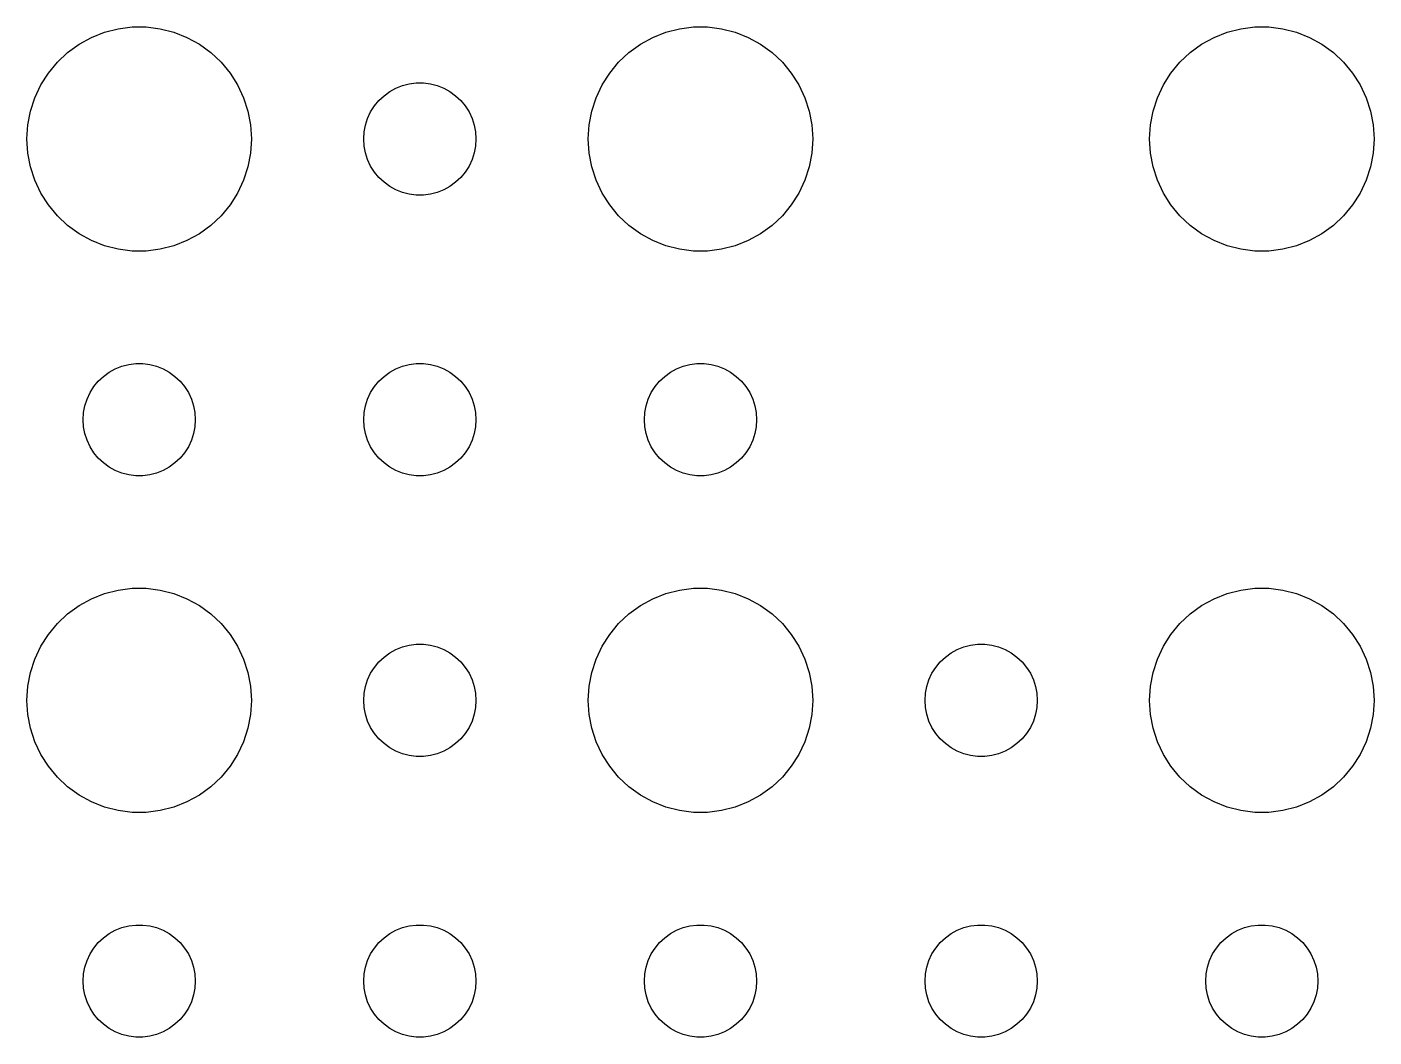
# Model space of a CAD drawing. Header units: metres. Extents: x -69 to 69, y 41 to 289.
# Drawn here: x -33 to 3, y 196 to 222.99 of the extents above; entities that cross this region are included whole.
import ezdxf

# ---------------------------------------------------------------- set-up
doc = ezdxf.new("R2010")
doc.units = ezdxf.units.M

msp = doc.modelspace()

# ---------------------------------------------------------------- linework, layer by layer
for p, q in [((-31.2773, 222.714), (-30.927, 222.853)), ((-30.927, 222.853), (-30.5621, 222.947)), ((-30.5621, 222.947), (-30.1884, 222.994)), ((-30.1884, 222.994), (-29.8116, 222.994)), ((-29.8116, 222.994), (-29.4379, 222.947)), ((-29.4379, 222.947), (-29.0729, 222.853)), ((-29.0729, 222.853), (-28.7227, 222.714)), ((-16.2773, 222.714), (-15.927, 222.853)), ((-15.927, 222.853), (-15.5621, 222.947)), ((-15.5621, 222.947), (-15.1884, 222.994)), ((-15.1884, 222.994), (-14.8116, 222.994)), ((-14.8116, 222.994), (-14.4379, 222.947)), ((-14.4379, 222.947), (-14.0729, 222.853)), ((-14.0729, 222.853), (-13.7227, 222.714)), ((-1.27733, 222.714), (-0.92705, 222.853)), ((-0.92705, 222.853), (-0.56213, 222.947)), ((-0.56213, 222.947), (-0.18837, 222.994)), ((-0.18837, 222.994), (0.18837, 222.994)), ((0.18837, 222.994), (0.56213, 222.947)), ((0.56213, 222.947), (0.92705, 222.853)), ((0.92705, 222.853), (1.27733, 222.714)), ((-31.9123, 222.312), (-31.6075, 222.533)), ((-31.6075, 222.533), (-31.2773, 222.714)), ((-28.7227, 222.714), (-28.3925, 222.533)), ((-28.3925, 222.533), (-28.0877, 222.312)), ((-16.9123, 222.312), (-16.6075, 222.533)), ((-16.6075, 222.533), (-16.2773, 222.714)), ((-13.7227, 222.714), (-13.3925, 222.533)), ((-13.3925, 222.533), (-13.0877, 222.312)), ((-1.91226, 222.312), (-1.60747, 222.533)), ((-1.60747, 222.533), (-1.27733, 222.714)), ((1.27733, 222.714), (1.60747, 222.533)), ((1.60747, 222.533), (1.91226, 222.312)), ((-32.1869, 222.054), (-31.9123, 222.312)), ((-28.0877, 222.312), (-27.8131, 222.054)), ((-17.1869, 222.054), (-16.9123, 222.312)), ((-13.0877, 222.312), (-12.8131, 222.054)), ((-2.1869, 222.054), (-1.91226, 222.312)), ((1.91226, 222.312), (2.1869, 222.054)), ((-32.6289, 221.445), (-32.427, 221.763)), ((-32.427, 221.763), (-32.1869, 222.054)), ((-27.8131, 222.054), (-27.5729, 221.763)), ((-27.5729, 221.763), (-27.3711, 221.445)), ((-17.6289, 221.445), (-17.427, 221.763)), ((-17.427, 221.763), (-17.1869, 222.054)), ((-12.8131, 222.054), (-12.5729, 221.763)), ((-12.5729, 221.763), (-12.3711, 221.445)), ((-2.62891, 221.445), (-2.42705, 221.763)), ((-2.42705, 221.763), (-2.1869, 222.054)), ((2.1869, 222.054), (2.42705, 221.763)), ((2.42705, 221.763), (2.62891, 221.445)), ((-32.7893, 221.104), (-32.6289, 221.445)), ((-27.3711, 221.445), (-27.2107, 221.104)), ((-23.1387, 221.357), (-22.9635, 221.427)), ((-22.9635, 221.427), (-22.7811, 221.473)), ((-22.7811, 221.473), (-22.5942, 221.497)), ((-22.5942, 221.497), (-22.4058, 221.497)), ((-22.4058, 221.497), (-22.2189, 221.473)), ((-22.2189, 221.473), (-22.0365, 221.427)), ((-22.0365, 221.427), (-21.8613, 221.357)), ((-17.7893, 221.104), (-17.6289, 221.445)), ((-12.3711, 221.445), (-12.2107, 221.104)), ((-2.78932, 221.104), (-2.62891, 221.445)), ((2.62891, 221.445), (2.78932, 221.104)), ((-32.9057, 220.746), (-32.7893, 221.104)), ((-27.2107, 221.104), (-27.0942, 220.746)), ((-23.5934, 221.027), (-23.4561, 221.156)), ((-23.4561, 221.156), (-23.3037, 221.266)), ((-23.3037, 221.266), (-23.1387, 221.357)), ((-21.8613, 221.357), (-21.6963, 221.266)), ((-21.6963, 221.266), (-21.5439, 221.156)), ((-21.5439, 221.156), (-21.4065, 221.027)), ((-17.9057, 220.746), (-17.7893, 221.104)), ((-12.2107, 221.104), (-12.0942, 220.746)), ((-2.90575, 220.746), (-2.78932, 221.104)), ((2.78932, 221.104), (2.90575, 220.746)), ((-32.9763, 220.376), (-32.9057, 220.746)), ((-27.0942, 220.746), (-27.0237, 220.376)), ((-23.8947, 220.552), (-23.8145, 220.723)), ((-23.8145, 220.723), (-23.7135, 220.882)), ((-23.7135, 220.882), (-23.5934, 221.027)), ((-21.4065, 221.027), (-21.2865, 220.882)), ((-21.2865, 220.882), (-21.1855, 220.723)), ((-21.1855, 220.723), (-21.1053, 220.552)), ((-17.9763, 220.376), (-17.9057, 220.746)), ((-12.0942, 220.746), (-12.0237, 220.376)), ((-2.97633, 220.376), (-2.90575, 220.746)), ((2.90575, 220.746), (2.97633, 220.376)), ((-33, 220), (-32.9763, 220.376)), ((-27.0237, 220.376), (-27, 220)), ((-23.9882, 220.188), (-23.9529, 220.373)), ((-23.9529, 220.373), (-23.8947, 220.552)), ((-21.1053, 220.552), (-21.0471, 220.373)), ((-21.0471, 220.373), (-21.0118, 220.188)), ((-18, 220), (-17.9763, 220.376)), ((-12.0237, 220.376), (-12, 220)), ((-3, 220), (-2.97633, 220.376)), ((2.97633, 220.376), (3, 220)), ((-32.9763, 219.624), (-33, 220)), ((-27, 220), (-27.0237, 219.624)), ((-24, 220), (-23.9882, 220.188)), ((-23.9882, 219.812), (-24, 220)), ((-21.0118, 220.188), (-21, 220)), ((-21, 220), (-21.0118, 219.812)), ((-17.9763, 219.624), (-18, 220)), ((-12, 220), (-12.0237, 219.624)), ((-2.97633, 219.624), (-3, 220)), ((3, 220), (2.97633, 219.624)), ((-32.9057, 219.254), (-32.9763, 219.624)), ((-27.0237, 219.624), (-27.0942, 219.254)), ((-23.9529, 219.627), (-23.9882, 219.812)), ((-23.8947, 219.448), (-23.9529, 219.627)), ((-21.0471, 219.627), (-21.1053, 219.448)), ((-21.0118, 219.812), (-21.0471, 219.627)), ((-17.9057, 219.254), (-17.9763, 219.624)), ((-12.0237, 219.624), (-12.0942, 219.254)), ((-2.90575, 219.254), (-2.97633, 219.624)), ((2.97633, 219.624), (2.90575, 219.254)), ((-32.7893, 218.896), (-32.9057, 219.254)), ((-27.0942, 219.254), (-27.2107, 218.896)), ((-23.8145, 219.277), (-23.8947, 219.448)), ((-23.7135, 219.118), (-23.8145, 219.277)), ((-21.1855, 219.277), (-21.2865, 219.118)), ((-21.1053, 219.448), (-21.1855, 219.277)), ((-17.7893, 218.896), (-17.9057, 219.254)), ((-12.0942, 219.254), (-12.2107, 218.896)), ((-2.78932, 218.896), (-2.90575, 219.254)), ((2.90575, 219.254), (2.78932, 218.896)), ((-32.6289, 218.555), (-32.7893, 218.896)), ((-27.2107, 218.896), (-27.3711, 218.555)), ((-23.5934, 218.973), (-23.7135, 219.118)), ((-23.4561, 218.844), (-23.5934, 218.973)), ((-21.4065, 218.973), (-21.5439, 218.844)), ((-21.2865, 219.118), (-21.4065, 218.973)), ((-17.6289, 218.555), (-17.7893, 218.896)), ((-12.2107, 218.896), (-12.3711, 218.555)), ((-2.62891, 218.555), (-2.78932, 218.896)), ((2.78932, 218.896), (2.62891, 218.555)), ((-32.427, 218.237), (-32.6289, 218.555)), ((-27.3711, 218.555), (-27.5729, 218.237)), ((-23.3037, 218.734), (-23.4561, 218.844)), ((-23.1387, 218.643), (-23.3037, 218.734)), ((-22.9635, 218.573), (-23.1387, 218.643)), ((-22.7811, 218.527), (-22.9635, 218.573)), ((-22.5942, 218.503), (-22.7811, 218.527)), ((-22.2189, 218.527), (-22.4058, 218.503)), ((-22.0365, 218.573), (-22.2189, 218.527)), ((-21.8613, 218.643), (-22.0365, 218.573)), ((-21.6963, 218.734), (-21.8613, 218.643)), ((-21.5439, 218.844), (-21.6963, 218.734)), ((-17.427, 218.237), (-17.6289, 218.555)), ((-12.3711, 218.555), (-12.5729, 218.237)), ((-2.42705, 218.237), (-2.62891, 218.555)), ((2.62891, 218.555), (2.42705, 218.237)), ((-32.1869, 217.946), (-32.427, 218.237)), ((-27.5729, 218.237), (-27.8131, 217.946)), ((-22.4058, 218.503), (-22.5942, 218.503)), ((-17.1869, 217.946), (-17.427, 218.237)), ((-12.5729, 218.237), (-12.8131, 217.946)), ((-2.1869, 217.946), (-2.42705, 218.237)), ((2.42705, 218.237), (2.1869, 217.946)), ((-31.9123, 217.688), (-32.1869, 217.946)), ((-27.8131, 217.946), (-28.0877, 217.688)), ((-16.9123, 217.688), (-17.1869, 217.946)), ((-12.8131, 217.946), (-13.0877, 217.688)), ((-1.91226, 217.688), (-2.1869, 217.946)), ((2.1869, 217.946), (1.91226, 217.688)), ((-31.6075, 217.467), (-31.9123, 217.688)), ((-31.2773, 217.286), (-31.6075, 217.467)), ((-28.3925, 217.467), (-28.7227, 217.286)), ((-28.0877, 217.688), (-28.3925, 217.467)), ((-16.6075, 217.467), (-16.9123, 217.688)), ((-16.2773, 217.286), (-16.6075, 217.467)), ((-13.3925, 217.467), (-13.7227, 217.286)), ((-13.0877, 217.688), (-13.3925, 217.467)), ((-1.60747, 217.467), (-1.91226, 217.688)), ((-1.27733, 217.286), (-1.60747, 217.467)), ((1.60747, 217.467), (1.27733, 217.286)), ((1.91226, 217.688), (1.60747, 217.467)), ((-30.927, 217.147), (-31.2773, 217.286)), ((-30.5621, 217.053), (-30.927, 217.147)), ((-29.0729, 217.147), (-29.4379, 217.053)), ((-28.7227, 217.286), (-29.0729, 217.147)), ((-15.927, 217.147), (-16.2773, 217.286)), ((-15.5621, 217.053), (-15.927, 217.147)), ((-14.0729, 217.147), (-14.4379, 217.053)), ((-13.7227, 217.286), (-14.0729, 217.147)), ((-0.92705, 217.147), (-1.27733, 217.286)), ((-0.56213, 217.053), (-0.92705, 217.147)), ((0.92705, 217.147), (0.56213, 217.053)), ((1.27733, 217.286), (0.92705, 217.147)), ((-30.1884, 217.006), (-30.5621, 217.053)), ((-29.8116, 217.006), (-30.1884, 217.006)), ((-29.4379, 217.053), (-29.8116, 217.006)), ((-15.1884, 217.006), (-15.5621, 217.053)), ((-14.8116, 217.006), (-15.1884, 217.006)), ((-14.4379, 217.053), (-14.8116, 217.006)), ((-0.18837, 217.006), (-0.56213, 217.053)), ((0.18837, 217.006), (-0.18837, 217.006)), ((0.56213, 217.053), (0.18837, 217.006)), ((-30.8037, 213.766), (-30.6387, 213.857)), ((-30.6387, 213.857), (-30.4635, 213.927)), ((-30.4635, 213.927), (-30.2811, 213.973)), ((-30.2811, 213.973), (-30.0942, 213.997)), ((-30.0942, 213.997), (-29.9058, 213.997)), ((-29.9058, 213.997), (-29.7189, 213.973)), ((-29.7189, 213.973), (-29.5365, 213.927)), ((-29.5365, 213.927), (-29.3613, 213.857)), ((-29.3613, 213.857), (-29.1963, 213.766)), ((-23.3037, 213.766), (-23.1387, 213.857)), ((-23.1387, 213.857), (-22.9635, 213.927)), ((-22.9635, 213.927), (-22.7811, 213.973)), ((-22.7811, 213.973), (-22.5942, 213.997)), ((-22.5942, 213.997), (-22.4058, 213.997)), ((-22.4058, 213.997), (-22.2189, 213.973)), ((-22.2189, 213.973), (-22.0365, 213.927)), ((-22.0365, 213.927), (-21.8613, 213.857)), ((-21.8613, 213.857), (-21.6963, 213.766)), ((-15.8037, 213.766), (-15.6387, 213.857)), ((-15.6387, 213.857), (-15.4635, 213.927)), ((-15.4635, 213.927), (-15.2811, 213.973)), ((-15.2811, 213.973), (-15.0942, 213.997)), ((-15.0942, 213.997), (-14.9058, 213.997)), ((-14.9058, 213.997), (-14.7189, 213.973)), ((-14.7189, 213.973), (-14.5365, 213.927)), ((-14.5365, 213.927), (-14.3613, 213.857)), ((-14.3613, 213.857), (-14.1963, 213.766)), ((-31.2135, 213.382), (-31.0934, 213.527)), ((-31.0934, 213.527), (-30.9561, 213.656)), ((-30.9561, 213.656), (-30.8037, 213.766)), ((-29.1963, 213.766), (-29.0439, 213.656)), ((-29.0439, 213.656), (-28.9065, 213.527)), ((-28.9065, 213.527), (-28.7865, 213.382)), ((-23.7135, 213.382), (-23.5934, 213.527)), ((-23.5934, 213.527), (-23.4561, 213.656)), ((-23.4561, 213.656), (-23.3037, 213.766)), ((-21.6963, 213.766), (-21.5439, 213.656)), ((-21.5439, 213.656), (-21.4065, 213.527)), ((-21.4065, 213.527), (-21.2865, 213.382)), ((-16.2135, 213.382), (-16.0934, 213.527)), ((-16.0934, 213.527), (-15.9561, 213.656)), ((-15.9561, 213.656), (-15.8037, 213.766)), ((-14.1963, 213.766), (-14.0439, 213.656)), ((-14.0439, 213.656), (-13.9065, 213.527)), ((-13.9065, 213.527), (-13.7865, 213.382)), ((-31.3947, 213.052), (-31.3145, 213.223)), ((-31.3145, 213.223), (-31.2135, 213.382)), ((-28.7865, 213.382), (-28.6855, 213.223)), ((-28.6855, 213.223), (-28.6053, 213.052)), ((-23.8947, 213.052), (-23.8145, 213.223)), ((-23.8145, 213.223), (-23.7135, 213.382)), ((-21.2865, 213.382), (-21.1855, 213.223)), ((-21.1855, 213.223), (-21.1053, 213.052)), ((-16.3947, 213.052), (-16.3145, 213.223)), ((-16.3145, 213.223), (-16.2135, 213.382)), ((-13.7865, 213.382), (-13.6855, 213.223)), ((-13.6855, 213.223), (-13.6053, 213.052)), ((-31.4882, 212.688), (-31.4529, 212.873)), ((-31.4529, 212.873), (-31.3947, 213.052)), ((-28.6053, 213.052), (-28.5471, 212.873)), ((-28.5471, 212.873), (-28.5118, 212.688)), ((-23.9882, 212.688), (-23.9529, 212.873)), ((-23.9529, 212.873), (-23.8947, 213.052)), ((-21.1053, 213.052), (-21.0471, 212.873)), ((-21.0471, 212.873), (-21.0118, 212.688)), ((-16.4882, 212.688), (-16.4529, 212.873)), ((-16.4529, 212.873), (-16.3947, 213.052)), ((-13.6053, 213.052), (-13.5471, 212.873)), ((-13.5471, 212.873), (-13.5118, 212.688)), ((-31.5, 212.5), (-31.4882, 212.688)), ((-31.4882, 212.312), (-31.5, 212.5)), ((-28.5118, 212.688), (-28.5, 212.5)), ((-28.5, 212.5), (-28.5118, 212.312)), ((-24, 212.5), (-23.9882, 212.688)), ((-23.9882, 212.312), (-24, 212.5)), ((-21.0118, 212.688), (-21, 212.5)), ((-21, 212.5), (-21.0118, 212.312)), ((-16.5, 212.5), (-16.4882, 212.688)), ((-16.4882, 212.312), (-16.5, 212.5)), ((-13.5118, 212.688), (-13.5, 212.5)), ((-13.5, 212.5), (-13.5118, 212.312)), ((-31.4529, 212.127), (-31.4882, 212.312)), ((-31.3947, 211.948), (-31.4529, 212.127)), ((-28.5471, 212.127), (-28.6053, 211.948)), ((-28.5118, 212.312), (-28.5471, 212.127)), ((-23.9529, 212.127), (-23.9882, 212.312)), ((-23.8947, 211.948), (-23.9529, 212.127)), ((-21.0471, 212.127), (-21.1053, 211.948)), ((-21.0118, 212.312), (-21.0471, 212.127)), ((-16.4529, 212.127), (-16.4882, 212.312)), ((-16.3947, 211.948), (-16.4529, 212.127)), ((-13.5471, 212.127), (-13.6053, 211.948)), ((-13.5118, 212.312), (-13.5471, 212.127)), ((-31.3145, 211.777), (-31.3947, 211.948)), ((-31.2135, 211.618), (-31.3145, 211.777)), ((-28.6855, 211.777), (-28.7865, 211.618)), ((-28.6053, 211.948), (-28.6855, 211.777)), ((-23.8145, 211.777), (-23.8947, 211.948)), ((-23.7135, 211.618), (-23.8145, 211.777)), ((-21.1855, 211.777), (-21.2865, 211.618)), ((-21.1053, 211.948), (-21.1855, 211.777)), ((-16.3145, 211.777), (-16.3947, 211.948)), ((-16.2135, 211.618), (-16.3145, 211.777)), ((-13.6855, 211.777), (-13.7865, 211.618)), ((-13.6053, 211.948), (-13.6855, 211.777)), ((-31.0934, 211.473), (-31.2135, 211.618)), ((-30.9561, 211.344), (-31.0934, 211.473)), ((-30.8037, 211.234), (-30.9561, 211.344)), ((-29.0439, 211.344), (-29.1963, 211.234)), ((-28.9065, 211.473), (-29.0439, 211.344)), ((-28.7865, 211.618), (-28.9065, 211.473)), ((-23.5934, 211.473), (-23.7135, 211.618)), ((-23.4561, 211.344), (-23.5934, 211.473)), ((-23.3037, 211.234), (-23.4561, 211.344)), ((-21.5439, 211.344), (-21.6963, 211.234)), ((-21.4065, 211.473), (-21.5439, 211.344)), ((-21.2865, 211.618), (-21.4065, 211.473)), ((-16.0934, 211.473), (-16.2135, 211.618)), ((-15.9561, 211.344), (-16.0934, 211.473)), ((-15.8037, 211.234), (-15.9561, 211.344)), ((-14.0439, 211.344), (-14.1963, 211.234)), ((-13.9065, 211.473), (-14.0439, 211.344)), ((-13.7865, 211.618), (-13.9065, 211.473)), ((-30.6387, 211.143), (-30.8037, 211.234)), ((-30.4635, 211.073), (-30.6387, 211.143)), ((-30.2811, 211.027), (-30.4635, 211.073)), ((-30.0942, 211.003), (-30.2811, 211.027)), ((-29.9058, 211.003), (-30.0942, 211.003)), ((-29.7189, 211.027), (-29.9058, 211.003)), ((-29.5365, 211.073), (-29.7189, 211.027)), ((-29.3613, 211.143), (-29.5365, 211.073)), ((-29.1963, 211.234), (-29.3613, 211.143)), ((-23.1387, 211.143), (-23.3037, 211.234)), ((-22.9635, 211.073), (-23.1387, 211.143)), ((-22.7811, 211.027), (-22.9635, 211.073)), ((-22.5942, 211.003), (-22.7811, 211.027)), ((-22.4058, 211.003), (-22.5942, 211.003)), ((-22.2189, 211.027), (-22.4058, 211.003)), ((-22.0365, 211.073), (-22.2189, 211.027)), ((-21.8613, 211.143), (-22.0365, 211.073)), ((-21.6963, 211.234), (-21.8613, 211.143)), ((-15.6387, 211.143), (-15.8037, 211.234)), ((-15.4635, 211.073), (-15.6387, 211.143)), ((-15.2811, 211.027), (-15.4635, 211.073)), ((-15.0942, 211.003), (-15.2811, 211.027)), ((-14.9058, 211.003), (-15.0942, 211.003)), ((-14.7189, 211.027), (-14.9058, 211.003)), ((-14.5365, 211.073), (-14.7189, 211.027)), ((-14.3613, 211.143), (-14.5365, 211.073)), ((-14.1963, 211.234), (-14.3613, 211.143)), ((-31.2773, 207.714), (-30.927, 207.853)), ((-30.927, 207.853), (-30.5621, 207.947)), ((-30.5621, 207.947), (-30.1884, 207.994)), ((-30.1884, 207.994), (-29.8116, 207.994)), ((-29.8116, 207.994), (-29.4379, 207.947)), ((-29.4379, 207.947), (-29.0729, 207.853)), ((-29.0729, 207.853), (-28.7227, 207.714)), ((-16.2773, 207.714), (-15.927, 207.853)), ((-15.927, 207.853), (-15.5621, 207.947)), ((-15.5621, 207.947), (-15.1884, 207.994)), ((-15.1884, 207.994), (-14.8116, 207.994)), ((-14.8116, 207.994), (-14.4379, 207.947)), ((-14.4379, 207.947), (-14.0729, 207.853)), ((-14.0729, 207.853), (-13.7227, 207.714)), ((-1.27733, 207.714), (-0.92705, 207.853)), ((-0.92705, 207.853), (-0.56213, 207.947)), ((-0.56213, 207.947), (-0.18837, 207.994)), ((-0.18837, 207.994), (0.18837, 207.994)), ((0.18837, 207.994), (0.56213, 207.947)), ((0.56213, 207.947), (0.92705, 207.853)), ((0.92705, 207.853), (1.27733, 207.714)), ((-31.9123, 207.312), (-31.6075, 207.533)), ((-31.6075, 207.533), (-31.2773, 207.714)), ((-28.7227, 207.714), (-28.3925, 207.533)), ((-28.3925, 207.533), (-28.0877, 207.312)), ((-16.9123, 207.312), (-16.6075, 207.533)), ((-16.6075, 207.533), (-16.2773, 207.714)), ((-13.7227, 207.714), (-13.3925, 207.533)), ((-13.3925, 207.533), (-13.0877, 207.312)), ((-1.91226, 207.312), (-1.60747, 207.533)), ((-1.60747, 207.533), (-1.27733, 207.714)), ((1.27733, 207.714), (1.60747, 207.533)), ((1.60747, 207.533), (1.91226, 207.312)), ((-32.427, 206.763), (-32.1869, 207.054)), ((-32.1869, 207.054), (-31.9123, 207.312)), ((-28.0877, 207.312), (-27.8131, 207.054)), ((-27.8131, 207.054), (-27.5729, 206.763)), ((-17.427, 206.763), (-17.1869, 207.054)), ((-17.1869, 207.054), (-16.9123, 207.312)), ((-13.0877, 207.312), (-12.8131, 207.054)), ((-12.8131, 207.054), (-12.5729, 206.763)), ((-2.42705, 206.763), (-2.1869, 207.054)), ((-2.1869, 207.054), (-1.91226, 207.312)), ((1.91226, 207.312), (2.1869, 207.054)), ((2.1869, 207.054), (2.42705, 206.763)), ((-32.6289, 206.445), (-32.427, 206.763)), ((-27.5729, 206.763), (-27.3711, 206.445)), ((-17.6289, 206.445), (-17.427, 206.763)), ((-12.5729, 206.763), (-12.3711, 206.445)), ((-2.62891, 206.445), (-2.42705, 206.763)), ((2.42705, 206.763), (2.62891, 206.445)), ((-32.7893, 206.104), (-32.6289, 206.445)), ((-27.3711, 206.445), (-27.2107, 206.104)), ((-23.3037, 206.266), (-23.1387, 206.357)), ((-23.1387, 206.357), (-22.9635, 206.427)), ((-22.9635, 206.427), (-22.7811, 206.473)), ((-22.7811, 206.473), (-22.5942, 206.497)), ((-22.5942, 206.497), (-22.4058, 206.497)), ((-22.4058, 206.497), (-22.2189, 206.473)), ((-22.2189, 206.473), (-22.0365, 206.427)), ((-22.0365, 206.427), (-21.8613, 206.357)), ((-21.8613, 206.357), (-21.6963, 206.266)), ((-17.7893, 206.104), (-17.6289, 206.445)), ((-12.3711, 206.445), (-12.2107, 206.104)), ((-8.30373, 206.266), (-8.13866, 206.357)), ((-8.13866, 206.357), (-7.96352, 206.427)), ((-7.96352, 206.427), (-7.78107, 206.473)), ((-7.78107, 206.473), (-7.59418, 206.497)), ((-7.59418, 206.497), (-7.40581, 206.497)), ((-7.40581, 206.497), (-7.21892, 206.473)), ((-7.21892, 206.473), (-7.03647, 206.427)), ((-7.03647, 206.427), (-6.86133, 206.357)), ((-6.86133, 206.357), (-6.69626, 206.266)), ((-2.78932, 206.104), (-2.62891, 206.445)), ((2.62891, 206.445), (2.78932, 206.104)), ((-32.9057, 205.746), (-32.7893, 206.104)), ((-27.2107, 206.104), (-27.0942, 205.746)), ((-23.7135, 205.882), (-23.5934, 206.027)), ((-23.5934, 206.027), (-23.4561, 206.156)), ((-23.4561, 206.156), (-23.3037, 206.266)), ((-21.6963, 206.266), (-21.5439, 206.156)), ((-21.5439, 206.156), (-21.4065, 206.027)), ((-21.4065, 206.027), (-21.2865, 205.882)), ((-17.9057, 205.746), (-17.7893, 206.104)), ((-12.2107, 206.104), (-12.0942, 205.746)), ((-8.71352, 205.882), (-8.59344, 206.027)), ((-8.59344, 206.027), (-8.45613, 206.156)), ((-8.45613, 206.156), (-8.30373, 206.266)), ((-6.69626, 206.266), (-6.54385, 206.156)), ((-6.54385, 206.156), (-6.40654, 206.027)), ((-6.40654, 206.027), (-6.28647, 205.882)), ((-2.90575, 205.746), (-2.78932, 206.104)), ((2.78932, 206.104), (2.90575, 205.746)), ((-32.9763, 205.376), (-32.9057, 205.746)), ((-27.0942, 205.746), (-27.0237, 205.376)), ((-23.8947, 205.552), (-23.8145, 205.723)), ((-23.8145, 205.723), (-23.7135, 205.882)), ((-21.2865, 205.882), (-21.1855, 205.723)), ((-21.1855, 205.723), (-21.1053, 205.552)), ((-17.9763, 205.376), (-17.9057, 205.746)), ((-12.0942, 205.746), (-12.0237, 205.376)), ((-8.89465, 205.552), (-8.81445, 205.723)), ((-8.81445, 205.723), (-8.71352, 205.882)), ((-6.28647, 205.882), (-6.18553, 205.723)), ((-6.18553, 205.723), (-6.10533, 205.552)), ((-2.97633, 205.376), (-2.90575, 205.746)), ((2.90575, 205.746), (2.97633, 205.376)), ((-33, 205), (-32.9763, 205.376)), ((-27.0237, 205.376), (-27, 205)), ((-23.9882, 205.188), (-23.9529, 205.373)), ((-23.9529, 205.373), (-23.8947, 205.552)), ((-21.1053, 205.552), (-21.0471, 205.373)), ((-21.0471, 205.373), (-21.0118, 205.188)), ((-18, 205), (-17.9763, 205.376)), ((-12.0237, 205.376), (-12, 205)), ((-8.98816, 205.188), (-8.95287, 205.373)), ((-8.95287, 205.373), (-8.89465, 205.552)), ((-6.10533, 205.552), (-6.04712, 205.373)), ((-6.04712, 205.373), (-6.01183, 205.188)), ((-3, 205), (-2.97633, 205.376)), ((2.97633, 205.376), (3, 205)), ((-32.9763, 204.624), (-33, 205)), ((-27, 205), (-27.0237, 204.624)), ((-24, 205), (-23.9882, 205.188)), ((-23.9882, 204.812), (-24, 205)), ((-21.0118, 205.188), (-21, 205)), ((-21, 205), (-21.0118, 204.812)), ((-17.9763, 204.624), (-18, 205)), ((-12, 205), (-12.0237, 204.624)), ((-9, 205), (-8.98816, 205.188)), ((-8.98816, 204.812), (-9, 205)), ((-6.01183, 205.188), (-6, 205)), ((-6, 205), (-6.01183, 204.812)), ((-2.97633, 204.624), (-3, 205)), ((3, 205), (2.97633, 204.624)), ((-32.9057, 204.254), (-32.9763, 204.624)), ((-27.0237, 204.624), (-27.0942, 204.254)), ((-23.9529, 204.627), (-23.9882, 204.812)), ((-23.8947, 204.448), (-23.9529, 204.627)), ((-21.0471, 204.627), (-21.1053, 204.448)), ((-21.0118, 204.812), (-21.0471, 204.627)), ((-17.9057, 204.254), (-17.9763, 204.624)), ((-12.0237, 204.624), (-12.0942, 204.254)), ((-8.95287, 204.627), (-8.98816, 204.812)), ((-8.89465, 204.448), (-8.95287, 204.627)), ((-6.04712, 204.627), (-6.10533, 204.448)), ((-6.01183, 204.812), (-6.04712, 204.627)), ((-2.90575, 204.254), (-2.97633, 204.624)), ((2.97633, 204.624), (2.90575, 204.254)), ((-32.7893, 203.896), (-32.9057, 204.254)), ((-27.0942, 204.254), (-27.2107, 203.896)), ((-23.8145, 204.277), (-23.8947, 204.448)), ((-23.7135, 204.118), (-23.8145, 204.277)), ((-21.1855, 204.277), (-21.2865, 204.118)), ((-21.1053, 204.448), (-21.1855, 204.277)), ((-17.7893, 203.896), (-17.9057, 204.254)), ((-12.0942, 204.254), (-12.2107, 203.896)), ((-8.81445, 204.277), (-8.89465, 204.448)), ((-8.71352, 204.118), (-8.81445, 204.277)), ((-6.18553, 204.277), (-6.28647, 204.118)), ((-6.10533, 204.448), (-6.18553, 204.277)), ((-2.78932, 203.896), (-2.90575, 204.254)), ((2.90575, 204.254), (2.78932, 203.896)), ((-32.6289, 203.555), (-32.7893, 203.896)), ((-27.2107, 203.896), (-27.3711, 203.555)), ((-23.5934, 203.973), (-23.7135, 204.118)), ((-23.4561, 203.844), (-23.5934, 203.973)), ((-23.3037, 203.734), (-23.4561, 203.844)), ((-21.5439, 203.844), (-21.6963, 203.734)), ((-21.4065, 203.973), (-21.5439, 203.844)), ((-21.2865, 204.118), (-21.4065, 203.973)), ((-17.6289, 203.555), (-17.7893, 203.896)), ((-12.2107, 203.896), (-12.3711, 203.555)), ((-8.59344, 203.973), (-8.71352, 204.118)), ((-8.45613, 203.844), (-8.59344, 203.973)), ((-8.30373, 203.734), (-8.45613, 203.844)), ((-6.54385, 203.844), (-6.69626, 203.734)), ((-6.40654, 203.973), (-6.54385, 203.844)), ((-6.28647, 204.118), (-6.40654, 203.973)), ((-2.62891, 203.555), (-2.78932, 203.896)), ((2.78932, 203.896), (2.62891, 203.555)), ((-32.427, 203.237), (-32.6289, 203.555)), ((-27.3711, 203.555), (-27.5729, 203.237)), ((-23.1387, 203.643), (-23.3037, 203.734)), ((-22.9635, 203.573), (-23.1387, 203.643)), ((-22.7811, 203.527), (-22.9635, 203.573)), ((-22.5942, 203.503), (-22.7811, 203.527)), ((-22.4058, 203.503), (-22.5942, 203.503)), ((-22.2189, 203.527), (-22.4058, 203.503)), ((-22.0365, 203.573), (-22.2189, 203.527)), ((-21.8613, 203.643), (-22.0365, 203.573)), ((-21.6963, 203.734), (-21.8613, 203.643)), ((-17.427, 203.237), (-17.6289, 203.555)), ((-12.3711, 203.555), (-12.5729, 203.237)), ((-8.13866, 203.643), (-8.30373, 203.734)), ((-7.96352, 203.573), (-8.13866, 203.643)), ((-7.78107, 203.527), (-7.96352, 203.573)), ((-7.59418, 203.503), (-7.78107, 203.527)), ((-7.40581, 203.503), (-7.59418, 203.503)), ((-7.21892, 203.527), (-7.40581, 203.503)), ((-7.03647, 203.573), (-7.21892, 203.527)), ((-6.86133, 203.643), (-7.03647, 203.573)), ((-6.69626, 203.734), (-6.86133, 203.643)), ((-2.42705, 203.237), (-2.62891, 203.555)), ((2.62891, 203.555), (2.42705, 203.237)), ((-32.1869, 202.946), (-32.427, 203.237)), ((-27.5729, 203.237), (-27.8131, 202.946)), ((-17.1869, 202.946), (-17.427, 203.237)), ((-12.5729, 203.237), (-12.8131, 202.946)), ((-2.1869, 202.946), (-2.42705, 203.237)), ((2.42705, 203.237), (2.1869, 202.946)), ((-31.9123, 202.688), (-32.1869, 202.946)), ((-31.6075, 202.467), (-31.9123, 202.688)), ((-28.0877, 202.688), (-28.3925, 202.467)), ((-27.8131, 202.946), (-28.0877, 202.688)), ((-16.9123, 202.688), (-17.1869, 202.946)), ((-16.6075, 202.467), (-16.9123, 202.688)), ((-13.0877, 202.688), (-13.3925, 202.467)), ((-12.8131, 202.946), (-13.0877, 202.688)), ((-1.91226, 202.688), (-2.1869, 202.946)), ((-1.60747, 202.467), (-1.91226, 202.688)), ((1.91226, 202.688), (1.60747, 202.467)), ((2.1869, 202.946), (1.91226, 202.688)), ((-31.2773, 202.286), (-31.6075, 202.467)), ((-28.3925, 202.467), (-28.7227, 202.286)), ((-16.2773, 202.286), (-16.6075, 202.467)), ((-13.3925, 202.467), (-13.7227, 202.286)), ((-1.27733, 202.286), (-1.60747, 202.467)), ((1.60747, 202.467), (1.27733, 202.286)), ((-30.927, 202.147), (-31.2773, 202.286)), ((-30.5621, 202.053), (-30.927, 202.147)), ((-30.1884, 202.006), (-30.5621, 202.053)), ((-29.8116, 202.006), (-30.1884, 202.006)), ((-29.4379, 202.053), (-29.8116, 202.006)), ((-29.0729, 202.147), (-29.4379, 202.053)), ((-28.7227, 202.286), (-29.0729, 202.147)), ((-15.927, 202.147), (-16.2773, 202.286)), ((-15.5621, 202.053), (-15.927, 202.147)), ((-15.1884, 202.006), (-15.5621, 202.053)), ((-14.8116, 202.006), (-15.1884, 202.006)), ((-14.4379, 202.053), (-14.8116, 202.006)), ((-14.0729, 202.147), (-14.4379, 202.053)), ((-13.7227, 202.286), (-14.0729, 202.147)), ((-0.92705, 202.147), (-1.27733, 202.286)), ((-0.56213, 202.053), (-0.92705, 202.147)), ((-0.18837, 202.006), (-0.56213, 202.053)), ((0.18837, 202.006), (-0.18837, 202.006)), ((0.56213, 202.053), (0.18837, 202.006)), ((0.92705, 202.147), (0.56213, 202.053)), ((1.27733, 202.286), (0.92705, 202.147)), ((-30.9561, 198.656), (-30.8037, 198.766)), ((-30.8037, 198.766), (-30.6387, 198.857)), ((-30.6387, 198.857), (-30.4635, 198.927)), ((-30.4635, 198.927), (-30.2811, 198.973)), ((-30.2811, 198.973), (-30.0942, 198.997)), ((-30.0942, 198.997), (-29.9058, 198.997)), ((-29.9058, 198.997), (-29.7189, 198.973)), ((-29.7189, 198.973), (-29.5365, 198.927)), ((-29.5365, 198.927), (-29.3613, 198.857)), ((-29.3613, 198.857), (-29.1963, 198.766)), ((-29.1963, 198.766), (-29.0439, 198.656)), ((-23.4561, 198.656), (-23.3037, 198.766)), ((-23.3037, 198.766), (-23.1387, 198.857)), ((-23.1387, 198.857), (-22.9635, 198.927)), ((-22.9635, 198.927), (-22.7811, 198.973)), ((-22.7811, 198.973), (-22.5942, 198.997)), ((-22.5942, 198.997), (-22.4058, 198.997)), ((-22.4058, 198.997), (-22.2189, 198.973)), ((-22.2189, 198.973), (-22.0365, 198.927)), ((-22.0365, 198.927), (-21.8613, 198.857)), ((-21.8613, 198.857), (-21.6963, 198.766)), ((-21.6963, 198.766), (-21.5439, 198.656)), ((-15.9561, 198.656), (-15.8037, 198.766)), ((-15.8037, 198.766), (-15.6387, 198.857)), ((-15.6387, 198.857), (-15.4635, 198.927)), ((-15.4635, 198.927), (-15.2811, 198.973)), ((-15.2811, 198.973), (-15.0942, 198.997)), ((-15.0942, 198.997), (-14.9058, 198.997)), ((-14.9058, 198.997), (-14.7189, 198.973)), ((-14.7189, 198.973), (-14.5365, 198.927)), ((-14.5365, 198.927), (-14.3613, 198.857)), ((-14.3613, 198.857), (-14.1963, 198.766)), ((-14.1963, 198.766), (-14.0439, 198.656)), ((-8.45613, 198.656), (-8.30373, 198.766)), ((-8.30373, 198.766), (-8.13866, 198.857)), ((-8.13866, 198.857), (-7.96352, 198.927)), ((-7.96352, 198.927), (-7.78107, 198.973)), ((-7.78107, 198.973), (-7.59418, 198.997)), ((-7.59418, 198.997), (-7.40581, 198.997)), ((-7.40581, 198.997), (-7.21892, 198.973)), ((-7.21892, 198.973), (-7.03647, 198.927)), ((-7.03647, 198.927), (-6.86133, 198.857)), ((-6.86133, 198.857), (-6.69626, 198.766)), ((-6.69626, 198.766), (-6.54385, 198.656)), ((-0.95613, 198.656), (-0.80373, 198.766)), ((-0.80373, 198.766), (-0.63866, 198.857)), ((-0.63866, 198.857), (-0.46352, 198.927)), ((-0.46352, 198.927), (-0.28107, 198.973)), ((-0.28107, 198.973), (-0.09418, 198.997)), ((-0.09418, 198.997), (0.09418, 198.997)), ((0.09418, 198.997), (0.28107, 198.973)), ((0.28107, 198.973), (0.46352, 198.927)), ((0.46352, 198.927), (0.63866, 198.857)), ((0.63866, 198.857), (0.80373, 198.766)), ((0.80373, 198.766), (0.95613, 198.656)), ((-31.3145, 198.223), (-31.2135, 198.382)), ((-31.2135, 198.382), (-31.0934, 198.527)), ((-31.0934, 198.527), (-30.9561, 198.656)), ((-29.0439, 198.656), (-28.9065, 198.527)), ((-28.9065, 198.527), (-28.7865, 198.382)), ((-28.7865, 198.382), (-28.6855, 198.223)), ((-23.8145, 198.223), (-23.7135, 198.382)), ((-23.7135, 198.382), (-23.5934, 198.527)), ((-23.5934, 198.527), (-23.4561, 198.656)), ((-21.5439, 198.656), (-21.4065, 198.527)), ((-21.4065, 198.527), (-21.2865, 198.382)), ((-21.2865, 198.382), (-21.1855, 198.223)), ((-16.3145, 198.223), (-16.2135, 198.382)), ((-16.2135, 198.382), (-16.0934, 198.527)), ((-16.0934, 198.527), (-15.9561, 198.656)), ((-14.0439, 198.656), (-13.9065, 198.527)), ((-13.9065, 198.527), (-13.7865, 198.382)), ((-13.7865, 198.382), (-13.6855, 198.223)), ((-8.81445, 198.223), (-8.71352, 198.382)), ((-8.71352, 198.382), (-8.59344, 198.527)), ((-8.59344, 198.527), (-8.45613, 198.656)), ((-6.54385, 198.656), (-6.40654, 198.527)), ((-6.40654, 198.527), (-6.28647, 198.382)), ((-6.28647, 198.382), (-6.18553, 198.223)), ((-1.31445, 198.223), (-1.21352, 198.382)), ((-1.21352, 198.382), (-1.09344, 198.527)), ((-1.09344, 198.527), (-0.95613, 198.656)), ((0.95613, 198.656), (1.09344, 198.527)), ((1.09344, 198.527), (1.21352, 198.382)), ((1.21352, 198.382), (1.31445, 198.223)), ((-31.4529, 197.873), (-31.3947, 198.052)), ((-31.3947, 198.052), (-31.3145, 198.223)), ((-28.6855, 198.223), (-28.6053, 198.052)), ((-28.6053, 198.052), (-28.5471, 197.873)), ((-23.9529, 197.873), (-23.8947, 198.052)), ((-23.8947, 198.052), (-23.8145, 198.223)), ((-21.1855, 198.223), (-21.1053, 198.052)), ((-21.1053, 198.052), (-21.0471, 197.873)), ((-16.4529, 197.873), (-16.3947, 198.052)), ((-16.3947, 198.052), (-16.3145, 198.223)), ((-13.6855, 198.223), (-13.6053, 198.052)), ((-13.6053, 198.052), (-13.5471, 197.873)), ((-8.95287, 197.873), (-8.89465, 198.052)), ((-8.89465, 198.052), (-8.81445, 198.223)), ((-6.18553, 198.223), (-6.10533, 198.052)), ((-6.10533, 198.052), (-6.04712, 197.873)), ((-1.45287, 197.873), (-1.39465, 198.052)), ((-1.39465, 198.052), (-1.31445, 198.223)), ((1.31445, 198.223), (1.39465, 198.052)), ((1.39465, 198.052), (1.45287, 197.873)), ((-31.5, 197.5), (-31.4882, 197.688)), ((-31.4882, 197.688), (-31.4529, 197.873)), ((-28.5471, 197.873), (-28.5118, 197.688)), ((-28.5118, 197.688), (-28.5, 197.5)), ((-24, 197.5), (-23.9882, 197.688)), ((-23.9882, 197.688), (-23.9529, 197.873)), ((-21.0471, 197.873), (-21.0118, 197.688)), ((-21.0118, 197.688), (-21, 197.5)), ((-16.5, 197.5), (-16.4882, 197.688)), ((-16.4882, 197.688), (-16.4529, 197.873)), ((-13.5471, 197.873), (-13.5118, 197.688)), ((-13.5118, 197.688), (-13.5, 197.5)), ((-9, 197.5), (-8.98816, 197.688)), ((-8.98816, 197.688), (-8.95287, 197.873)), ((-6.04712, 197.873), (-6.01183, 197.688)), ((-6.01183, 197.688), (-6, 197.5)), ((-1.5, 197.5), (-1.48816, 197.688)), ((-1.48816, 197.688), (-1.45287, 197.873)), ((1.45287, 197.873), (1.48816, 197.688)), ((1.48816, 197.688), (1.5, 197.5)), ((-31.4882, 197.312), (-31.5, 197.5)), ((-31.4529, 197.127), (-31.4882, 197.312)), ((-28.5118, 197.312), (-28.5471, 197.127)), ((-28.5, 197.5), (-28.5118, 197.312)), ((-23.9882, 197.312), (-24, 197.5)), ((-23.9529, 197.127), (-23.9882, 197.312)), ((-21.0118, 197.312), (-21.0471, 197.127)), ((-21, 197.5), (-21.0118, 197.312)), ((-16.4882, 197.312), (-16.5, 197.5)), ((-16.4529, 197.127), (-16.4882, 197.312)), ((-13.5118, 197.312), (-13.5471, 197.127)), ((-13.5, 197.5), (-13.5118, 197.312)), ((-8.98816, 197.312), (-9, 197.5)), ((-8.95287, 197.127), (-8.98816, 197.312)), ((-6.01183, 197.312), (-6.04712, 197.127)), ((-6, 197.5), (-6.01183, 197.312)), ((-1.48816, 197.312), (-1.5, 197.5)), ((-1.45287, 197.127), (-1.48816, 197.312)), ((1.48816, 197.312), (1.45287, 197.127)), ((1.5, 197.5), (1.48816, 197.312)), ((-31.3947, 196.948), (-31.4529, 197.127)), ((-31.3145, 196.777), (-31.3947, 196.948)), ((-28.6053, 196.948), (-28.6855, 196.777)), ((-28.5471, 197.127), (-28.6053, 196.948)), ((-23.8947, 196.948), (-23.9529, 197.127)), ((-23.8145, 196.777), (-23.8947, 196.948)), ((-21.1053, 196.948), (-21.1855, 196.777)), ((-21.0471, 197.127), (-21.1053, 196.948)), ((-16.3947, 196.948), (-16.4529, 197.127)), ((-16.3145, 196.777), (-16.3947, 196.948)), ((-13.6053, 196.948), (-13.6855, 196.777)), ((-13.5471, 197.127), (-13.6053, 196.948)), ((-8.89465, 196.948), (-8.95287, 197.127)), ((-8.81445, 196.777), (-8.89465, 196.948)), ((-6.10533, 196.948), (-6.18553, 196.777)), ((-6.04712, 197.127), (-6.10533, 196.948)), ((-1.39465, 196.948), (-1.45287, 197.127)), ((-1.31445, 196.777), (-1.39465, 196.948)), ((1.39465, 196.948), (1.31445, 196.777)), ((1.45287, 197.127), (1.39465, 196.948)), ((-31.2135, 196.618), (-31.3145, 196.777)), ((-31.0934, 196.473), (-31.2135, 196.618)), ((-28.7865, 196.618), (-28.9065, 196.473)), ((-28.6855, 196.777), (-28.7865, 196.618)), ((-23.7135, 196.618), (-23.8145, 196.777)), ((-23.5934, 196.473), (-23.7135, 196.618)), ((-21.2865, 196.618), (-21.4065, 196.473)), ((-21.1855, 196.777), (-21.2865, 196.618)), ((-16.2135, 196.618), (-16.3145, 196.777)), ((-16.0934, 196.473), (-16.2135, 196.618)), ((-13.7865, 196.618), (-13.9065, 196.473)), ((-13.6855, 196.777), (-13.7865, 196.618)), ((-8.71352, 196.618), (-8.81445, 196.777)), ((-8.59344, 196.473), (-8.71352, 196.618)), ((-6.28647, 196.618), (-6.40654, 196.473)), ((-6.18553, 196.777), (-6.28647, 196.618)), ((-1.21352, 196.618), (-1.31445, 196.777)), ((-1.09344, 196.473), (-1.21352, 196.618)), ((1.21352, 196.618), (1.09344, 196.473)), ((1.31445, 196.777), (1.21352, 196.618)), ((-30.9561, 196.344), (-31.0934, 196.473)), ((-30.8037, 196.234), (-30.9561, 196.344)), ((-30.6387, 196.143), (-30.8037, 196.234)), ((-29.1963, 196.234), (-29.3613, 196.143)), ((-29.0439, 196.344), (-29.1963, 196.234)), ((-28.9065, 196.473), (-29.0439, 196.344)), ((-23.4561, 196.344), (-23.5934, 196.473)), ((-23.3037, 196.234), (-23.4561, 196.344)), ((-23.1387, 196.143), (-23.3037, 196.234)), ((-21.6963, 196.234), (-21.8613, 196.143)), ((-21.5439, 196.344), (-21.6963, 196.234)), ((-21.4065, 196.473), (-21.5439, 196.344)), ((-15.9561, 196.344), (-16.0934, 196.473)), ((-15.8037, 196.234), (-15.9561, 196.344)), ((-15.6387, 196.143), (-15.8037, 196.234)), ((-14.1963, 196.234), (-14.3613, 196.143)), ((-14.0439, 196.344), (-14.1963, 196.234)), ((-13.9065, 196.473), (-14.0439, 196.344)), ((-8.45613, 196.344), (-8.59344, 196.473)), ((-8.30373, 196.234), (-8.45613, 196.344)), ((-8.13866, 196.143), (-8.30373, 196.234)), ((-6.69626, 196.234), (-6.86133, 196.143)), ((-6.54385, 196.344), (-6.69626, 196.234)), ((-6.40654, 196.473), (-6.54385, 196.344)), ((-0.95613, 196.344), (-1.09344, 196.473)), ((-0.80373, 196.234), (-0.95613, 196.344)), ((-0.63866, 196.143), (-0.80373, 196.234)), ((0.80373, 196.234), (0.63866, 196.143)), ((0.95613, 196.344), (0.80373, 196.234)), ((1.09344, 196.473), (0.95613, 196.344)), ((-30.4635, 196.073), (-30.6387, 196.143)), ((-30.2811, 196.027), (-30.4635, 196.073)), ((-30.0942, 196.003), (-30.2811, 196.027)), ((-29.9058, 196.003), (-30.0942, 196.003)), ((-29.7189, 196.027), (-29.9058, 196.003)), ((-29.5365, 196.073), (-29.7189, 196.027)), ((-29.3613, 196.143), (-29.5365, 196.073)), ((-22.9635, 196.073), (-23.1387, 196.143)), ((-22.7811, 196.027), (-22.9635, 196.073)), ((-22.5942, 196.003), (-22.7811, 196.027)), ((-22.4058, 196.003), (-22.5942, 196.003)), ((-22.2189, 196.027), (-22.4058, 196.003)), ((-22.0365, 196.073), (-22.2189, 196.027)), ((-21.8613, 196.143), (-22.0365, 196.073)), ((-15.4635, 196.073), (-15.6387, 196.143)), ((-15.2811, 196.027), (-15.4635, 196.073)), ((-15.0942, 196.003), (-15.2811, 196.027)), ((-14.9058, 196.003), (-15.0942, 196.003)), ((-14.7189, 196.027), (-14.9058, 196.003)), ((-14.5365, 196.073), (-14.7189, 196.027)), ((-14.3613, 196.143), (-14.5365, 196.073)), ((-7.96352, 196.073), (-8.13866, 196.143)), ((-7.78107, 196.027), (-7.96352, 196.073)), ((-7.59418, 196.003), (-7.78107, 196.027)), ((-7.40581, 196.003), (-7.59418, 196.003)), ((-7.21892, 196.027), (-7.40581, 196.003)), ((-7.03647, 196.073), (-7.21892, 196.027)), ((-6.86133, 196.143), (-7.03647, 196.073)), ((-0.46352, 196.073), (-0.63866, 196.143)), ((-0.28107, 196.027), (-0.46352, 196.073)), ((-0.09418, 196.003), (-0.28107, 196.027)), ((0.09418, 196.003), (-0.09418, 196.003)), ((0.28107, 196.027), (0.09418, 196.003)), ((0.46352, 196.073), (0.28107, 196.027)), ((0.63866, 196.143), (0.46352, 196.073))]:
    msp.add_line(p, q)

doc.saveas('drawing.dxf')
